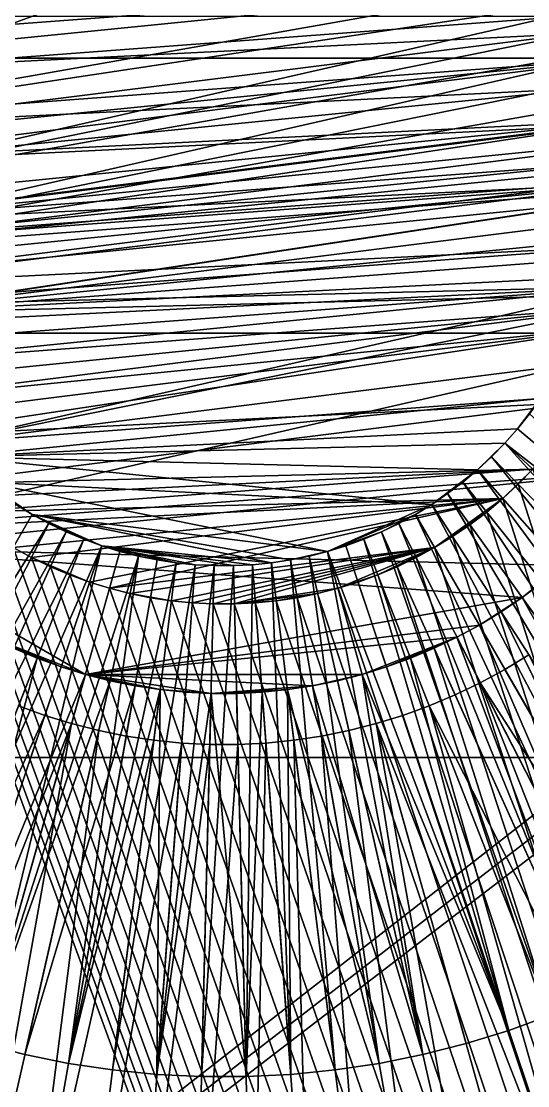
# Model space of a CAD drawing. Header units: millimetres. Extents: x 0 to 520, y -2 to 382.
# Drawn here: x 482.207 to 484.189, y 66.466 to 70.63 of the extents above; entities that cross this region are included whole.
import ezdxf

# ---------------------------------------------------------------- set-up
doc = ezdxf.new("R2010")
doc.units = ezdxf.units.MM

msp = doc.modelspace()

# ---------------------------------------------------------------- linework, layer by layer
at = {"layer": 'BRASS', "color": 52}
for points in [[(509.2, 369.2, 103), (10.8, 369.2, 103), (10.8, 10.8, 103)], [(509.2, 369.2, 103), (10.8, 10.8, 103), (509.2, 10.8, 103)], [(481.4233, 70.4863, 92), (484.4491, 70.7891, 92), (484.5767, 70.4863, 92)], [(481.4495, 70.5643, 92), (484.4491, 70.7891, 92), (481.4233, 70.4863, 92)], [(481.4796, 70.6409, 92), (484.4491, 70.7891, 92), (481.4495, 70.5643, 92)], [(481.3521, 70.0822, 92), (484.5767, 70.4863, 92), (484.6316, 70.2459, 92)], [(481.3582, 70.1643, 92), (484.5767, 70.4863, 92), (481.3521, 70.0822, 92)], [(481.3684, 70.2459, 92), (484.5767, 70.4863, 92), (481.3582, 70.1643, 92)], [(481.4233, 70.4863, 92), (484.5767, 70.4863, 92), (481.3684, 70.2459, 92)], [(481.3521, 69.9178, 92), (484.6316, 70.2459, 92), (481.3582, 69.8357, 92)], [(481.3521, 70.0822, 92), (484.6316, 70.2459, 92), (481.3521, 69.9178, 92)], [(481.3582, 69.8357, 92), (484.6316, 70.2459, 92), (484.65, 70, 92)], [(481.3582, 69.8357, 92), (484.65, 70, 92), (481.3684, 69.7541, 92)], [(481.3684, 69.7541, 92), (484.65, 70, 92), (481.3827, 69.6731, 92)], [(481.3827, 69.6731, 92), (484.65, 70, 92), (481.401, 69.5929, 92)], [(481.401, 69.5929, 92), (484.65, 70, 92), (484.6316, 69.7541, 92)], [(481.401, 69.5929, 92), (484.6316, 69.7541, 92), (481.4233, 69.5137, 92)], [(481.4233, 69.5137, 92), (484.6316, 69.7541, 92), (484.599, 69.5929, 92)], [(481.4233, 69.5137, 92), (484.599, 69.5929, 92), (481.4495, 69.4357, 92)], [(481.4495, 69.4357, 92), (484.599, 69.5929, 92), (481.4796, 69.3591, 92)], [(481.4796, 69.3591, 92), (484.599, 69.5929, 92), (481.5134, 69.2841, 92)], [(481.5134, 69.2841, 92), (484.599, 69.5929, 92), (484.5767, 69.5137, 92)], [(481.5134, 69.2841, 92), (484.5767, 69.5137, 92), (481.5509, 69.2109, 92)], [(481.5509, 69.2109, 92), (484.5767, 69.5137, 92), (481.5921, 69.1396, 92)], [(481.5921, 69.1396, 92), (484.5767, 69.5137, 92), (484.5505, 69.4357, 92)], [(481.5921, 69.1396, 92), (484.5505, 69.4357, 92), (481.6367, 69.0705, 92)], [(481.6367, 69.0705, 92), (484.5505, 69.4357, 92), (481.6847, 69.0037, 92)], [(481.6847, 69.0037, 92), (484.5505, 69.4357, 92), (484.4079, 69.1396, 92)], [(481.6847, 69.0037, 92), (484.4079, 69.1396, 92), (481.8479, 68.8188, 92)], [(481.8479, 68.8188, 92), (484.4079, 69.1396, 92), (484.2095, 68.8777, 92)], [(336.599, 36.5929, 86), (481.6847, 69.0037, 86), (499.5, 20.5, 86)], [(499.5, 20.5, 86), (481.6847, 69.0037, 86), (481.736, 68.9394, 86)], [(499.5, 20.5, 86), (481.736, 68.9394, 86), (481.7905, 68.8777, 86)], [(499.5, 20.5, 86), (481.7905, 68.8777, 86), (481.8479, 68.8188, 86)], [(481.8479, 68.8188, 92), (484.2095, 68.8777, 92), (481.9082, 68.7629, 92)], [(481.9082, 68.7629, 92), (484.2095, 68.8777, 92), (481.9712, 68.71, 92)], [(481.9712, 68.71, 92), (484.2095, 68.8777, 92), (484.0918, 68.7629, 92)], [(484.0918, 68.7629, 92), (484.2095, 68.8777, 92), (484.1521, 68.8188, 92)], [(484.1521, 68.8188, 86), (484.2095, 68.8777, 86), (499.5, 20.5, 86)], [(484.1521, 68.8188, 86), (484.2095, 68.8777, 92), (484.2095, 68.8777, 86)], [(484.1521, 68.8188, 92), (484.2095, 68.8777, 92), (484.1521, 68.8188, 86)], [(481.8479, 68.8188, 86), (481.9082, 68.7629, 86), (499.5, 20.5, 86)], [(484.0918, 68.7629, 86), (484.1521, 68.8188, 86), (499.5, 20.5, 86)], [(484.0918, 68.7629, 86), (484.0918, 68.7629, 92), (484.1521, 68.8188, 86)], [(484.0918, 68.7629, 92), (484.1521, 68.8188, 92), (484.1521, 68.8188, 86)], [(481.9082, 68.7629, 86), (481.9712, 68.71, 86), (499.5, 20.5, 86)], [(481.9712, 68.71, 92), (484.0918, 68.7629, 92), (482.0368, 68.6603, 92)], [(482.0368, 68.6603, 92), (484.0918, 68.7629, 92), (482.175, 68.5711, 92)], [(482.175, 68.5711, 92), (484.0918, 68.7629, 92), (482.2473, 68.5317, 92)], [(482.2473, 68.5317, 92), (484.0918, 68.7629, 92), (482.4745, 68.4359, 92)], [(482.4745, 68.4359, 92), (484.0918, 68.7629, 92), (482.5531, 68.4117, 92)], [(482.5531, 68.4117, 92), (484.0918, 68.7629, 92), (483.825, 68.5711, 92)], [(483.825, 68.5711, 92), (484.0918, 68.7629, 92), (484.0288, 68.71, 92)], [(484.0288, 68.71, 86), (484.0918, 68.7629, 86), (499.5, 20.5, 86)], [(484.0288, 68.71, 86), (484.0918, 68.7629, 92), (484.0918, 68.7629, 86)], [(484.0288, 68.71, 92), (484.0918, 68.7629, 92), (484.0288, 68.71, 86)], [(481.9712, 68.71, 86), (482.0368, 68.6603, 86), (499.5, 20.5, 86)], [(483.825, 68.5711, 92), (484.0288, 68.71, 92), (483.9632, 68.6603, 92)], [(483.9632, 68.6603, 86), (484.0288, 68.71, 86), (499.5, 20.5, 86)], [(483.9632, 68.6603, 86), (483.9632, 68.6603, 92), (484.0288, 68.71, 86)], [(483.9632, 68.6603, 92), (484.0288, 68.71, 92), (484.0288, 68.71, 86)], [(482.0368, 68.6603, 86), (482.1048, 68.614, 86), (499.5, 20.5, 86)], [(483.825, 68.5711, 92), (483.9632, 68.6603, 92), (483.8952, 68.614, 92)], [(483.8952, 68.614, 86), (483.9632, 68.6603, 86), (499.5, 20.5, 86)], [(483.8952, 68.614, 86), (483.9632, 68.6603, 92), (483.9632, 68.6603, 86)], [(483.8952, 68.614, 92), (483.9632, 68.6603, 92), (483.8952, 68.614, 86)], [(482.1048, 68.614, 86), (482.175, 68.5711, 86), (499.5, 20.5, 86)], [(483.825, 68.5711, 86), (483.8952, 68.614, 86), (499.5, 20.5, 86)], [(483.825, 68.5711, 86), (483.8952, 68.614, 92), (483.8952, 68.614, 86)], [(483.825, 68.5711, 92), (483.8952, 68.614, 92), (483.825, 68.5711, 86)], [(482.175, 68.5711, 86), (482.2473, 68.5317, 86), (499.5, 20.5, 86)], [(482.175, 68.5711, 86), (482.175, 68.5711, 92), (482.2473, 68.5317, 86)], [(482.175, 68.5711, 92), (482.2473, 68.5317, 92), (482.2473, 68.5317, 86)], [(482.5531, 68.4117, 92), (483.825, 68.5711, 92), (482.6328, 68.3914, 92)], [(482.6328, 68.3914, 92), (483.825, 68.5711, 92), (482.7948, 68.3628, 92)], [(482.7948, 68.3628, 92), (483.825, 68.5711, 92), (482.8767, 68.3546, 92)], [(482.8767, 68.3546, 92), (483.825, 68.5711, 92), (482.9589, 68.3505, 92)], [(482.9589, 68.3505, 92), (483.825, 68.5711, 92), (483.0411, 68.3505, 92)], [(483.0411, 68.3505, 92), (483.825, 68.5711, 92), (483.4469, 68.4117, 92)], [(483.4469, 68.4117, 92), (483.825, 68.5711, 92), (483.6028, 68.4641, 92)], [(483.6028, 68.4641, 92), (483.825, 68.5711, 92), (483.7527, 68.5317, 92)], [(483.7527, 68.5317, 86), (483.825, 68.5711, 86), (499.5, 20.5, 86)], [(483.7527, 68.5317, 86), (483.825, 68.5711, 92), (483.825, 68.5711, 86)], [(483.7527, 68.5317, 92), (483.825, 68.5711, 92), (483.7527, 68.5317, 86)], [(482.2473, 68.5317, 86), (482.3214, 68.496, 86), (499.5, 20.5, 86)], [(482.2473, 68.5317, 86), (482.2473, 68.5317, 92), (482.3214, 68.496, 86)], [(482.2473, 68.5317, 92), (482.3214, 68.496, 92), (482.3214, 68.496, 86)], [(482.2473, 68.5317, 92), (482.4745, 68.4359, 92), (482.3214, 68.496, 92)], [(483.6028, 68.4641, 92), (483.7527, 68.5317, 92), (483.6786, 68.496, 92)], [(483.6786, 68.496, 86), (483.7527, 68.5317, 86), (499.5, 20.5, 86)], [(483.6786, 68.496, 86), (483.7527, 68.5317, 92), (483.7527, 68.5317, 86)], [(483.6786, 68.496, 92), (483.7527, 68.5317, 92), (483.6786, 68.496, 86)], [(482.3214, 68.496, 86), (482.3972, 68.4641, 86), (499.5, 20.5, 86)], [(482.3214, 68.496, 86), (482.3972, 68.4641, 92), (482.3972, 68.4641, 86)], [(482.3214, 68.496, 92), (482.3972, 68.4641, 92), (482.3214, 68.496, 86)], [(482.3214, 68.496, 92), (482.4745, 68.4359, 92), (482.3972, 68.4641, 92)], [(482.3972, 68.4641, 86), (482.4745, 68.4359, 86), (499.5, 20.5, 86)], [(482.3972, 68.4641, 92), (482.4745, 68.4359, 92), (482.3972, 68.4641, 86)], [(482.3972, 68.4641, 86), (482.4745, 68.4359, 92), (482.4745, 68.4359, 86)], [(483.4469, 68.4117, 92), (483.6028, 68.4641, 92), (483.5255, 68.4359, 92)], [(483.5255, 68.4359, 86), (483.6028, 68.4641, 86), (499.5, 20.5, 86)], [(483.5255, 68.4359, 86), (483.6028, 68.4641, 92), (483.6028, 68.4641, 86)], [(483.5255, 68.4359, 92), (483.6028, 68.4641, 92), (483.5255, 68.4359, 86)], [(483.6028, 68.4641, 86), (483.6786, 68.496, 86), (499.5, 20.5, 86)], [(483.6028, 68.4641, 86), (483.6786, 68.496, 92), (483.6786, 68.496, 86)], [(483.6028, 68.4641, 92), (483.6786, 68.496, 92), (483.6028, 68.4641, 86)], [(482.4745, 68.4359, 86), (482.5531, 68.4117, 86), (499.5, 20.5, 86)], [(482.4745, 68.4359, 92), (482.5531, 68.4117, 92), (482.4745, 68.4359, 86)], [(482.4745, 68.4359, 86), (482.5531, 68.4117, 92), (482.5531, 68.4117, 86)], [(483.4469, 68.4117, 86), (483.5255, 68.4359, 86), (499.5, 20.5, 86)], [(483.4469, 68.4117, 86), (483.5255, 68.4359, 92), (483.5255, 68.4359, 86)], [(483.4469, 68.4117, 92), (483.5255, 68.4359, 92), (483.4469, 68.4117, 86)], [(482.5531, 68.4117, 86), (482.6328, 68.3914, 86), (499.5, 20.5, 86)], [(482.5531, 68.4117, 92), (482.6328, 68.3914, 92), (482.5531, 68.4117, 86)], [(482.5531, 68.4117, 86), (482.6328, 68.3914, 92), (482.6328, 68.3914, 86)], [(482.6328, 68.3914, 86), (482.7135, 68.3751, 86), (499.5, 20.5, 86)], [(482.6328, 68.3914, 92), (482.7135, 68.3751, 92), (482.6328, 68.3914, 86)], [(482.6328, 68.3914, 86), (482.7135, 68.3751, 92), (482.7135, 68.3751, 86)], [(482.6328, 68.3914, 92), (482.7948, 68.3628, 92), (482.7135, 68.3751, 92)], [(483.0411, 68.3505, 92), (483.4469, 68.4117, 92), (483.3672, 68.3914, 92)], [(483.0411, 68.3505, 92), (483.3672, 68.3914, 92), (483.2052, 68.3628, 92)], [(483.2052, 68.3628, 92), (483.3672, 68.3914, 92), (483.2865, 68.3751, 92)], [(483.2865, 68.3751, 86), (483.3672, 68.3914, 86), (499.5, 20.5, 86)], [(483.2865, 68.3751, 86), (483.2865, 68.3751, 92), (483.3672, 68.3914, 86)], [(483.2865, 68.3751, 92), (483.3672, 68.3914, 92), (483.3672, 68.3914, 86)], [(483.3672, 68.3914, 86), (483.4469, 68.4117, 86), (499.5, 20.5, 86)], [(483.3672, 68.3914, 86), (483.4469, 68.4117, 92), (483.4469, 68.4117, 86)], [(483.3672, 68.3914, 92), (483.4469, 68.4117, 92), (483.3672, 68.3914, 86)], [(482.7135, 68.3751, 86), (482.7948, 68.3628, 86), (499.5, 20.5, 86)], [(482.7135, 68.3751, 86), (482.7948, 68.3628, 92), (482.7948, 68.3628, 86)], [(482.7135, 68.3751, 92), (482.7948, 68.3628, 92), (482.7135, 68.3751, 86)], [(482.7948, 68.3628, 86), (482.8767, 68.3546, 86), (499.5, 20.5, 86)], [(482.7948, 68.3628, 86), (482.7948, 68.3628, 92), (482.8767, 68.3546, 86)], [(482.7948, 68.3628, 92), (482.8767, 68.3546, 92), (482.8767, 68.3546, 86)], [(482.8767, 68.3546, 86), (482.9589, 68.3505, 86), (499.5, 20.5, 86)], [(482.8767, 68.3546, 86), (482.8767, 68.3546, 92), (482.9589, 68.3505, 86)], [(482.8767, 68.3546, 92), (482.9589, 68.3505, 92), (482.9589, 68.3505, 86)], [(482.9589, 68.3505, 86), (483.0411, 68.3505, 86), (499.5, 20.5, 86)], [(482.9589, 68.3505, 86), (483.0411, 68.3505, 92), (483.0411, 68.3505, 86)], [(482.9589, 68.3505, 92), (483.0411, 68.3505, 92), (482.9589, 68.3505, 86)], [(483.0411, 68.3505, 92), (483.2052, 68.3628, 92), (483.1233, 68.3546, 92)], [(483.0411, 68.3505, 86), (483.1233, 68.3546, 86), (499.5, 20.5, 86)], [(483.0411, 68.3505, 86), (483.1233, 68.3546, 92), (483.1233, 68.3546, 86)], [(483.0411, 68.3505, 92), (483.1233, 68.3546, 92), (483.0411, 68.3505, 86)], [(483.1233, 68.3546, 86), (483.2052, 68.3628, 86), (499.5, 20.5, 86)], [(483.1233, 68.3546, 86), (483.2052, 68.3628, 92), (483.2052, 68.3628, 86)], [(483.1233, 68.3546, 92), (483.2052, 68.3628, 92), (483.1233, 68.3546, 86)], [(483.2052, 68.3628, 86), (483.2865, 68.3751, 86), (499.5, 20.5, 86)], [(483.2052, 68.3628, 86), (483.2865, 68.3751, 92), (483.2865, 68.3751, 86)], [(483.2052, 68.3628, 92), (483.2865, 68.3751, 92), (483.2052, 68.3628, 86)]]:
    msp.add_3dface(points, dxfattribs=at)
at = {"layer": 'STEEL', "color": 8}
for points in [[(481.0099, 70.1991, 90), (484.3965, 71.4317, 90), (481.2934, 71.0429, 90)], [(481.0099, 70.1991, 90), (484.8019, 70.8678, 90), (484.3965, 71.4317, 90)], [(481.0099, 70.1991, 90), (484.843, 70.7769, 90), (484.8019, 70.8678, 90)], [(481.0025, 69.9003, 90), (484.843, 70.7769, 90), (481.0099, 70.1991, 90)], [(481.0025, 69.9003, 90), (484.8794, 70.684, 90), (484.843, 70.7769, 90)], [(481.0025, 69.9003, 90), (484.9111, 70.5895, 90), (484.8794, 70.684, 90)], [(484.3515, 70.6508, 80.4), (481.5666, 70.4421, 80.4), (481.6485, 70.6508, 80.4)], [(484.3822, 70.5827, 80.4), (481.5666, 70.4421, 80.4), (484.3515, 70.6508, 80.4)], [(481.0223, 69.7019, 90), (484.9111, 70.5895, 90), (481.0025, 69.9003, 90)], [(481.0223, 69.7019, 90), (484.9382, 70.4935, 90), (484.9111, 70.5895, 90)], [(484.4536, 70.3701, 80.4), (481.5168, 70.2236, 80.4), (484.3822, 70.5827, 80.4)], [(484.3822, 70.5827, 80.4), (481.5168, 70.2236, 80.4), (481.5666, 70.4421, 80.4)], [(481.0223, 69.7019, 90), (484.9603, 70.3963, 90), (484.9382, 70.4935, 90)], [(481.0223, 69.7019, 90), (484.9777, 70.2981, 90), (484.9603, 70.3963, 90)], [(484.4832, 70.2236, 80.4), (481.5019, 70.0748, 80.4), (484.4536, 70.3701, 80.4)], [(484.4536, 70.3701, 80.4), (481.5019, 70.0748, 80.4), (481.5168, 70.2236, 80.4)], [(481.0223, 69.7019, 90), (484.9901, 70.1991, 90), (484.9777, 70.2981, 90)], [(484.4832, 70.2236, 80.4), (481.5075, 69.8506, 80.4), (481.5019, 70.0748, 80.4)], [(484.4925, 70.1494, 80.4), (481.5075, 69.8506, 80.4), (484.4832, 70.2236, 80.4)], [(481.0223, 69.7019, 90), (484.9975, 70.0997, 90), (484.9901, 70.1991, 90)], [(484.4981, 70.0748, 80.4), (481.5075, 69.8506, 80.4), (484.4925, 70.1494, 80.4)], [(481.0223, 69.7019, 90), (485, 70, 90), (484.9975, 70.0997, 90)], [(484.4981, 70.0748, 80.4), (481.5168, 69.7764, 80.4), (481.5075, 69.8506, 80.4)], [(484.5, 70, 80.4), (481.5168, 69.7764, 80.4), (484.4981, 70.0748, 80.4)], [(481.0889, 69.4105, 90), (485, 70, 90), (481.0223, 69.7019, 90)], [(481.0889, 69.4105, 90), (484.9111, 69.4105, 90), (485, 70, 90)], [(484.5, 70, 80.4), (481.5464, 69.6299, 80.4), (481.5168, 69.7764, 80.4)], [(484.4981, 69.9252, 80.4), (481.5464, 69.6299, 80.4), (484.5, 70, 80.4)], [(484.4981, 69.9252, 80.4), (481.5905, 69.487, 80.4), (481.5464, 69.6299, 80.4)], [(484.4925, 69.8506, 80.4), (481.5905, 69.487, 80.4), (484.4981, 69.9252, 80.4)], [(484.4832, 69.7764, 80.4), (481.5905, 69.487, 80.4), (484.4925, 69.8506, 80.4)], [(484.4703, 69.7028, 80.4), (481.5905, 69.487, 80.4), (484.4832, 69.7764, 80.4)], [(484.4536, 69.6299, 80.4), (481.5905, 69.487, 80.4), (484.4703, 69.7028, 80.4)], [(484.4334, 69.5579, 80.4), (481.5905, 69.487, 80.4), (484.4536, 69.6299, 80.4)], [(484.4334, 69.5579, 80.4), (481.9004, 68.9797, 80.4), (481.5905, 69.487, 80.4)], [(484.4095, 69.487, 80.4), (481.9004, 68.9797, 80.4), (484.4334, 69.5579, 80.4)], [(484.3173, 69.2826, 80.4), (481.9004, 68.9797, 80.4), (484.4095, 69.487, 80.4)], [(481.5339, 68.6397, 90), (484.9111, 69.4105, 90), (481.0889, 69.4105, 90)], [(481.5339, 68.6397, 90), (484.6525, 68.8734, 90), (484.9111, 69.4105, 90)], [(484.2394, 69.155, 80.4), (481.9004, 68.9797, 80.4), (484.3173, 69.2826, 80.4)], [(484.2394, 69.155, 80.4), (481.9526, 68.9262, 80.4), (481.9004, 68.9797, 80.4)], [(484.1491, 69.0358, 80.4), (481.9526, 68.9262, 80.4), (484.2394, 69.155, 80.4)], [(484.1957, 69.0943, 80.4), (484.1491, 69.0358, 80.4), (484.2394, 69.155, 80.4)], [(485.6812, 67.7502, 78.5), (484.1491, 69.0358, 78.5), (484.1957, 69.0943, 78.5)], [(484.1491, 69.0358, 80.4), (484.1957, 69.0943, 80.4), (484.1491, 69.0358, 78.5)], [(484.1491, 69.0358, 78.5), (484.1957, 69.0943, 80.4), (484.1957, 69.0943, 78.5)], [(484.0996, 68.9797, 80.4), (481.9526, 68.9262, 80.4), (484.1491, 69.0358, 80.4)], [(485.6812, 67.7502, 78.5), (484.0996, 68.9797, 78.5), (484.1491, 69.0358, 78.5)], [(484.0996, 68.9797, 80.4), (484.1491, 69.0358, 80.4), (484.0996, 68.9797, 78.5)], [(484.0996, 68.9797, 78.5), (484.1491, 69.0358, 80.4), (484.1491, 69.0358, 78.5)], [(483.9925, 68.8753, 80.4), (481.9526, 68.9262, 80.4), (484.0996, 68.9797, 80.4)], [(484.0474, 68.9262, 80.4), (483.9925, 68.8753, 80.4), (484.0996, 68.9797, 80.4)], [(484.0996, 68.9797, 78.5), (485.4438, 67.4945, 78.5), (484.0474, 68.9262, 78.5)], [(484.0474, 68.9262, 80.4), (484.0996, 68.9797, 80.4), (484.0474, 68.9262, 78.5)], [(484.0474, 68.9262, 78.5), (484.0996, 68.9797, 80.4), (484.0996, 68.9797, 78.5)], [(485.5657, 67.6194, 78.5), (484.0996, 68.9797, 78.5), (485.6812, 67.7502, 78.5)], [(485.5657, 67.6194, 78.5), (485.4438, 67.4945, 78.5), (484.0996, 68.9797, 78.5)], [(483.8138, 68.74, 80.4), (481.9526, 68.9262, 80.4), (483.9925, 68.8753, 80.4)], [(482.0648, 68.8273, 80.4), (481.9526, 68.9262, 80.4), (483.8138, 68.74, 80.4)], [(484.0474, 68.9262, 78.5), (485.3159, 67.3758, 78.5), (483.9925, 68.8753, 78.5)], [(483.9925, 68.8753, 78.5), (483.9925, 68.8753, 80.4), (484.0474, 68.9262, 78.5)], [(483.9925, 68.8753, 80.4), (484.0474, 68.9262, 80.4), (484.0474, 68.9262, 78.5)], [(485.4438, 67.4945, 78.5), (485.3159, 67.3758, 78.5), (484.0474, 68.9262, 78.5)], [(481.6035, 68.5683, 90), (484.6525, 68.8734, 90), (481.5339, 68.6397, 90)], [(481.6035, 68.5683, 90), (484.3234, 68.5004, 90), (484.6525, 68.8734, 90)], [(483.9352, 68.8273, 80.4), (483.8138, 68.74, 80.4), (483.9925, 68.8753, 80.4)], [(483.9925, 68.8753, 78.5), (485.1822, 67.2636, 78.5), (483.9352, 68.8273, 78.5)], [(483.9352, 68.8273, 78.5), (483.9352, 68.8273, 80.4), (483.9925, 68.8753, 78.5)], [(483.9352, 68.8273, 80.4), (483.9925, 68.8753, 80.4), (483.9925, 68.8753, 78.5)], [(485.3159, 67.3758, 78.5), (485.1822, 67.2636, 78.5), (483.9925, 68.8753, 78.5)], [(482.1862, 68.74, 80.4), (482.0648, 68.8273, 80.4), (482.25, 68.701, 80.4)], [(482.25, 68.701, 80.4), (482.0648, 68.8273, 80.4), (483.4063, 68.5561, 80.4)], [(483.4063, 68.5561, 80.4), (482.0648, 68.8273, 80.4), (483.8138, 68.74, 80.4)], [(483.8756, 68.7821, 80.4), (483.8138, 68.74, 80.4), (483.9352, 68.8273, 80.4)], [(483.9352, 68.8273, 78.5), (485.0431, 67.1582, 78.5), (483.8756, 68.7821, 78.5)], [(483.8756, 68.7821, 80.4), (483.9352, 68.8273, 80.4), (483.8756, 68.7821, 78.5)], [(483.8756, 68.7821, 78.5), (483.9352, 68.8273, 80.4), (483.9352, 68.8273, 78.5)], [(485.1822, 67.2636, 78.5), (485.0431, 67.1582, 78.5), (483.9352, 68.8273, 78.5)], [(483.8756, 68.7821, 78.5), (484.8989, 67.0599, 78.5), (483.8138, 68.74, 78.5)], [(483.8138, 68.74, 78.5), (483.8138, 68.74, 80.4), (483.8756, 68.7821, 78.5)], [(483.8138, 68.74, 80.4), (483.8756, 68.7821, 80.4), (483.8756, 68.7821, 78.5)], [(485.0431, 67.1582, 78.5), (484.8989, 67.0599, 78.5), (483.8756, 68.7821, 78.5)], [(482.25, 68.701, 78.5), (481.25, 66.9689, 78.5), (482.1862, 68.74, 78.5)], [(482.1862, 68.74, 80.4), (482.25, 68.701, 80.4), (482.1862, 68.74, 78.5)], [(482.1862, 68.74, 78.5), (482.25, 68.701, 80.4), (482.25, 68.701, 78.5)], [(483.75, 68.701, 80.4), (483.4063, 68.5561, 80.4), (483.8138, 68.74, 80.4)], [(483.8138, 68.74, 78.5), (484.75, 66.9689, 78.5), (483.75, 68.701, 78.5)], [(483.75, 68.701, 80.4), (483.8138, 68.74, 80.4), (483.75, 68.701, 78.5)], [(483.75, 68.701, 78.5), (483.8138, 68.74, 80.4), (483.8138, 68.74, 78.5)], [(484.8989, 67.0599, 78.5), (484.75, 66.9689, 78.5), (483.8138, 68.74, 78.5)], [(482.3157, 68.6652, 78.5), (481.25, 66.9689, 78.5), (482.25, 68.701, 78.5)], [(482.25, 68.701, 78.5), (482.25, 68.701, 80.4), (482.3157, 68.6652, 78.5)], [(482.25, 68.701, 80.4), (482.3157, 68.6652, 80.4), (482.3157, 68.6652, 78.5)], [(482.5223, 68.5781, 80.4), (482.25, 68.701, 80.4), (483.1865, 68.5116, 80.4)], [(482.3157, 68.6652, 80.4), (482.25, 68.701, 80.4), (482.452, 68.6037, 80.4)], [(482.452, 68.6037, 80.4), (482.25, 68.701, 80.4), (482.5223, 68.5781, 80.4)], [(483.1865, 68.5116, 80.4), (482.25, 68.701, 80.4), (483.2605, 68.5228, 80.4)], [(483.2605, 68.5228, 80.4), (482.25, 68.701, 80.4), (483.4063, 68.5561, 80.4)], [(483.6169, 68.6327, 80.4), (483.4063, 68.5561, 80.4), (483.75, 68.701, 80.4)], [(483.6843, 68.6652, 80.4), (483.6169, 68.6327, 80.4), (483.75, 68.701, 80.4)], [(483.75, 68.701, 78.5), (484.5967, 66.8854, 78.5), (483.6843, 68.6652, 78.5)], [(483.6843, 68.6652, 80.4), (483.75, 68.701, 80.4), (483.6843, 68.6652, 78.5)], [(483.6843, 68.6652, 78.5), (483.75, 68.701, 80.4), (483.75, 68.701, 78.5)], [(484.75, 66.9689, 78.5), (484.5967, 66.8854, 78.5), (483.75, 68.701, 78.5)], [(481.4033, 66.8854, 78.5), (481.25, 66.9689, 78.5), (482.3157, 68.6652, 78.5)], [(482.3831, 68.6327, 78.5), (481.4033, 66.8854, 78.5), (482.3157, 68.6652, 78.5)], [(481.5605, 66.8097, 78.5), (481.4033, 66.8854, 78.5), (482.3831, 68.6327, 78.5)], [(482.452, 68.6037, 78.5), (481.5605, 66.8097, 78.5), (482.3831, 68.6327, 78.5)], [(482.3157, 68.6652, 78.5), (482.3831, 68.6327, 80.4), (482.3831, 68.6327, 78.5)], [(482.3157, 68.6652, 80.4), (482.3831, 68.6327, 80.4), (482.3157, 68.6652, 78.5)], [(482.3831, 68.6327, 80.4), (482.3157, 68.6652, 80.4), (482.452, 68.6037, 80.4)], [(482.3831, 68.6327, 78.5), (482.452, 68.6037, 80.4), (482.452, 68.6037, 78.5)], [(482.3831, 68.6327, 80.4), (482.452, 68.6037, 80.4), (482.3831, 68.6327, 78.5)], [(483.4777, 68.5781, 80.4), (483.4063, 68.5561, 80.4), (483.6169, 68.6327, 80.4)], [(483.548, 68.6037, 80.4), (483.4777, 68.5781, 80.4), (483.6169, 68.6327, 80.4)], [(483.6169, 68.6327, 78.5), (484.2787, 66.7419, 78.5), (483.548, 68.6037, 78.5)], [(483.548, 68.6037, 80.4), (483.6169, 68.6327, 80.4), (483.548, 68.6037, 78.5)], [(483.548, 68.6037, 78.5), (483.6169, 68.6327, 80.4), (483.6169, 68.6327, 78.5)], [(483.6843, 68.6652, 78.5), (484.4395, 66.8097, 78.5), (483.6169, 68.6327, 78.5)], [(483.6169, 68.6327, 78.5), (483.6169, 68.6327, 80.4), (483.6843, 68.6652, 78.5)], [(483.6169, 68.6327, 80.4), (483.6843, 68.6652, 80.4), (483.6843, 68.6652, 78.5)], [(484.4395, 66.8097, 78.5), (484.2787, 66.7419, 78.5), (483.6169, 68.6327, 78.5)], [(484.5967, 66.8854, 78.5), (484.4395, 66.8097, 78.5), (483.6843, 68.6652, 78.5)], [(481.7213, 66.7419, 78.5), (481.5605, 66.8097, 78.5), (482.452, 68.6037, 78.5)], [(482.5223, 68.5781, 78.5), (481.7213, 66.7419, 78.5), (482.452, 68.6037, 78.5)], [(482.452, 68.6037, 78.5), (482.5223, 68.5781, 80.4), (482.5223, 68.5781, 78.5)], [(482.452, 68.6037, 80.4), (482.5223, 68.5781, 80.4), (482.452, 68.6037, 78.5)], [(483.548, 68.6037, 78.5), (484.1147, 66.6823, 78.5), (483.4777, 68.5781, 78.5)], [(483.4777, 68.5781, 80.4), (483.548, 68.6037, 80.4), (483.4777, 68.5781, 78.5)], [(483.4777, 68.5781, 78.5), (483.548, 68.6037, 80.4), (483.548, 68.6037, 78.5)], [(484.2787, 66.7419, 78.5), (484.1147, 66.6823, 78.5), (483.548, 68.6037, 78.5)], [(481.6035, 68.5683, 90), (482.4583, 68.0748, 90), (484.1675, 68.3761, 90)], [(481.6035, 68.5683, 90), (482.0876, 68.2203, 90), (482.4583, 68.0748, 90)], [(481.6035, 68.5683, 90), (484.1675, 68.3761, 90), (484.3234, 68.5004, 90)], [(481.8853, 66.6823, 78.5), (481.7213, 66.7419, 78.5), (482.5223, 68.5781, 78.5)], [(482.0521, 66.6308, 78.5), (481.8853, 66.6823, 78.5), (482.5223, 68.5781, 78.5)], [(482.5937, 68.5561, 78.5), (482.0521, 66.6308, 78.5), (482.5223, 68.5781, 78.5)], [(482.6662, 68.5376, 78.5), (482.0521, 66.6308, 78.5), (482.5937, 68.5561, 78.5)], [(482.5223, 68.5781, 78.5), (482.5937, 68.5561, 80.4), (482.5937, 68.5561, 78.5)], [(482.5223, 68.5781, 80.4), (482.5937, 68.5561, 80.4), (482.5223, 68.5781, 78.5)], [(482.8879, 68.5042, 80.4), (482.5223, 68.5781, 80.4), (483.0374, 68.5005, 80.4)], [(482.5937, 68.5561, 80.4), (482.5223, 68.5781, 80.4), (482.6662, 68.5376, 80.4)], [(482.8135, 68.5116, 80.4), (482.5223, 68.5781, 80.4), (482.8879, 68.5042, 80.4)], [(483.0374, 68.5005, 80.4), (482.5223, 68.5781, 80.4), (483.1121, 68.5042, 80.4)], [(483.1121, 68.5042, 80.4), (482.5223, 68.5781, 80.4), (483.1865, 68.5116, 80.4)], [(482.6662, 68.5376, 80.4), (482.5223, 68.5781, 80.4), (482.8135, 68.5116, 80.4)], [(482.5937, 68.5561, 78.5), (482.6662, 68.5376, 80.4), (482.6662, 68.5376, 78.5)], [(482.5937, 68.5561, 80.4), (482.6662, 68.5376, 80.4), (482.5937, 68.5561, 78.5)], [(483.3338, 68.5376, 80.4), (483.2605, 68.5228, 80.4), (483.4063, 68.5561, 80.4)], [(483.4063, 68.5561, 78.5), (483.7788, 66.5878, 78.5), (483.3338, 68.5376, 78.5)], [(483.3338, 68.5376, 80.4), (483.4063, 68.5561, 80.4), (483.3338, 68.5376, 78.5)], [(483.3338, 68.5376, 78.5), (483.4063, 68.5561, 80.4), (483.4063, 68.5561, 78.5)], [(483.4777, 68.5781, 78.5), (484.1147, 66.6823, 78.5), (483.4063, 68.5561, 78.5)], [(483.4063, 68.5561, 80.4), (483.4777, 68.5781, 80.4), (483.4063, 68.5561, 78.5)], [(483.4063, 68.5561, 78.5), (483.4777, 68.5781, 80.4), (483.4777, 68.5781, 78.5)], [(484.1147, 66.6823, 78.5), (483.9479, 66.6308, 78.5), (483.4063, 68.5561, 78.5)], [(483.9479, 66.6308, 78.5), (483.7788, 66.5878, 78.5), (483.4063, 68.5561, 78.5)], [(482.2212, 66.5878, 78.5), (482.0521, 66.6308, 78.5), (482.6662, 68.5376, 78.5)], [(482.3922, 66.5532, 78.5), (482.2212, 66.5878, 78.5), (482.6662, 68.5376, 78.5)], [(482.7395, 68.5228, 78.5), (482.3922, 66.5532, 78.5), (482.6662, 68.5376, 78.5)], [(482.8135, 68.5116, 78.5), (482.3922, 66.5532, 78.5), (482.7395, 68.5228, 78.5)], [(482.5648, 66.5272, 78.5), (482.3922, 66.5532, 78.5), (482.8135, 68.5116, 78.5)], [(482.8879, 68.5042, 78.5), (482.5648, 66.5272, 78.5), (482.8135, 68.5116, 78.5)], [(482.6662, 68.5376, 78.5), (482.7395, 68.5228, 80.4), (482.7395, 68.5228, 78.5)], [(482.6662, 68.5376, 80.4), (482.7395, 68.5228, 80.4), (482.6662, 68.5376, 78.5)], [(482.7395, 68.5228, 80.4), (482.6662, 68.5376, 80.4), (482.8135, 68.5116, 80.4)], [(482.7395, 68.5228, 78.5), (482.7395, 68.5228, 80.4), (482.8135, 68.5116, 78.5)], [(482.7395, 68.5228, 80.4), (482.8135, 68.5116, 80.4), (482.8135, 68.5116, 78.5)], [(482.8135, 68.5116, 78.5), (482.8879, 68.5042, 80.4), (482.8879, 68.5042, 78.5)], [(482.8135, 68.5116, 80.4), (482.8879, 68.5042, 80.4), (482.8135, 68.5116, 78.5)], [(483.1865, 68.5116, 78.5), (483.2616, 66.5098, 78.5), (483.1121, 68.5042, 78.5)], [(483.1121, 68.5042, 78.5), (483.1865, 68.5116, 80.4), (483.1865, 68.5116, 78.5)], [(483.1121, 68.5042, 80.4), (483.1865, 68.5116, 80.4), (483.1121, 68.5042, 78.5)], [(483.2605, 68.5228, 78.5), (483.4352, 66.5272, 78.5), (483.1865, 68.5116, 78.5)], [(483.1865, 68.5116, 78.5), (483.2605, 68.5228, 80.4), (483.2605, 68.5228, 78.5)], [(483.1865, 68.5116, 80.4), (483.2605, 68.5228, 80.4), (483.1865, 68.5116, 78.5)], [(483.4352, 66.5272, 78.5), (483.2616, 66.5098, 78.5), (483.1865, 68.5116, 78.5)], [(483.3338, 68.5376, 78.5), (483.6078, 66.5532, 78.5), (483.2605, 68.5228, 78.5)], [(483.2605, 68.5228, 78.5), (483.3338, 68.5376, 80.4), (483.3338, 68.5376, 78.5)], [(483.2605, 68.5228, 80.4), (483.3338, 68.5376, 80.4), (483.2605, 68.5228, 78.5)], [(483.6078, 66.5532, 78.5), (483.4352, 66.5272, 78.5), (483.2605, 68.5228, 78.5)], [(483.7788, 66.5878, 78.5), (483.6078, 66.5532, 78.5), (483.3338, 68.5376, 78.5)], [(482.7384, 66.5098, 78.5), (482.5648, 66.5272, 78.5), (482.8879, 68.5042, 78.5)], [(482.9626, 68.5005, 78.5), (482.7384, 66.5098, 78.5), (482.8879, 68.5042, 78.5)], [(482.9127, 66.5011, 78.5), (482.7384, 66.5098, 78.5), (482.9626, 68.5005, 78.5)], [(482.8879, 68.5042, 78.5), (482.9626, 68.5005, 80.4), (482.9626, 68.5005, 78.5)], [(482.8879, 68.5042, 80.4), (482.9626, 68.5005, 80.4), (482.8879, 68.5042, 78.5)], [(482.9626, 68.5005, 80.4), (482.8879, 68.5042, 80.4), (483.0374, 68.5005, 80.4)], [(483.0873, 66.5011, 78.5), (482.9127, 66.5011, 78.5), (483.0374, 68.5005, 78.5)], [(483.0374, 68.5005, 78.5), (482.9127, 66.5011, 78.5), (482.9626, 68.5005, 78.5)], [(482.9626, 68.5005, 78.5), (482.9626, 68.5005, 80.4), (483.0374, 68.5005, 78.5)], [(482.9626, 68.5005, 80.4), (483.0374, 68.5005, 80.4), (483.0374, 68.5005, 78.5)], [(483.1121, 68.5042, 78.5), (483.0873, 66.5011, 78.5), (483.0374, 68.5005, 78.5)], [(483.0374, 68.5005, 78.5), (483.1121, 68.5042, 80.4), (483.1121, 68.5042, 78.5)], [(483.0374, 68.5005, 80.4), (483.1121, 68.5042, 80.4), (483.0374, 68.5005, 78.5)], [(483.2616, 66.5098, 78.5), (483.0873, 66.5011, 78.5), (483.1121, 68.5042, 78.5)], [(484.1675, 68.3761, 90), (484.247, 68.4363, 90), (484.3234, 68.5004, 90)], [(484.247, 68.4363, 90), (484.1675, 68.3761, 90), (484.1675, 68.3761, 82)], [(484.247, 68.4363, 90), (484.1675, 68.3761, 82), (484.247, 68.4363, 82)], [(485.0431, 67.1582, 82), (484.247, 68.4363, 82), (484.1675, 68.3761, 82)], [(482.4583, 68.0748, 90), (484, 68.2679, 90), (484.1675, 68.3761, 90)], [(484, 68.2679, 90), (484.0851, 68.3199, 90), (484.1675, 68.3761, 90)], [(484.1675, 68.3761, 90), (484.0851, 68.3199, 90), (484.0851, 68.3199, 82)], [(484.1675, 68.3761, 90), (484.0851, 68.3199, 82), (484.1675, 68.3761, 82)], [(484.8989, 67.0599, 82), (484.1675, 68.3761, 82), (484.0851, 68.3199, 82)], [(484.8989, 67.0599, 82), (485.0431, 67.1582, 82), (484.1675, 68.3761, 82)], [(484.0851, 68.3199, 90), (484, 68.2679, 90), (484, 68.2679, 82)], [(484.0851, 68.3199, 90), (484, 68.2679, 82), (484.0851, 68.3199, 82)], [(484.75, 66.9689, 82), (484.0851, 68.3199, 82), (484, 68.2679, 82)], [(484.75, 66.9689, 82), (484.8989, 67.0599, 82), (484.0851, 68.3199, 82)], [(482.4583, 68.0748, 90), (483.9124, 68.2203, 90), (484, 68.2679, 90)], [(483.9124, 68.2203, 90), (483.9124, 68.2203, 82), (484, 68.2679, 82)], [(484, 68.2679, 90), (483.9124, 68.2203, 90), (484, 68.2679, 82)], [(484.5967, 66.8854, 82), (484, 68.2679, 82), (483.9124, 68.2203, 82)], [(484.5967, 66.8854, 82), (484.75, 66.9689, 82), (484, 68.2679, 82)], [(482.0876, 68.2203, 90), (482.363, 68.1041, 90), (482.4583, 68.0748, 90)], [(482.0876, 68.2203, 90), (482.1774, 68.177, 90), (482.363, 68.1041, 90)], [(482.4583, 68.0748, 90), (483.5417, 68.0748, 90), (483.9124, 68.2203, 90)], [(483.5417, 68.0748, 90), (483.637, 68.1041, 90), (483.9124, 68.2203, 90)], [(483.637, 68.1041, 90), (483.7307, 68.1383, 90), (483.9124, 68.2203, 90)], [(483.7307, 68.1383, 90), (483.8226, 68.177, 90), (483.9124, 68.2203, 90)], [(483.9124, 68.2203, 90), (483.8226, 68.177, 90), (483.8226, 68.177, 82)], [(483.9124, 68.2203, 90), (483.8226, 68.177, 82), (483.9124, 68.2203, 82)], [(484.4395, 66.8097, 82), (483.9124, 68.2203, 82), (483.8226, 68.177, 82)], [(484.4395, 66.8097, 82), (484.5967, 66.8854, 82), (483.9124, 68.2203, 82)], [(481.7213, 66.7419, 82), (482.2693, 68.1383, 82), (482.1774, 68.177, 82)], [(482.2693, 68.1383, 90), (482.1774, 68.177, 82), (482.2693, 68.1383, 82)], [(482.2693, 68.1383, 90), (482.1774, 68.177, 90), (482.1774, 68.177, 82)], [(482.1774, 68.177, 90), (482.2693, 68.1383, 90), (482.363, 68.1041, 90)], [(483.7307, 68.1383, 90), (483.7307, 68.1383, 82), (483.8226, 68.177, 82)], [(483.8226, 68.177, 90), (483.7307, 68.1383, 90), (483.8226, 68.177, 82)], [(484.2787, 66.7419, 82), (483.8226, 68.177, 82), (483.7307, 68.1383, 82)], [(484.2787, 66.7419, 82), (484.4395, 66.8097, 82), (483.8226, 68.177, 82)], [(481.7213, 66.7419, 82), (481.8853, 66.6823, 82), (482.2693, 68.1383, 82)], [(481.8853, 66.6823, 82), (482.363, 68.1041, 82), (482.2693, 68.1383, 82)], [(482.363, 68.1041, 90), (482.2693, 68.1383, 82), (482.363, 68.1041, 82)], [(482.363, 68.1041, 90), (482.2693, 68.1383, 90), (482.2693, 68.1383, 82)], [(483.7307, 68.1383, 90), (483.637, 68.1041, 90), (483.637, 68.1041, 82)], [(483.7307, 68.1383, 90), (483.637, 68.1041, 82), (483.7307, 68.1383, 82)], [(484.1147, 66.6823, 82), (483.7307, 68.1383, 82), (483.637, 68.1041, 82)], [(484.1147, 66.6823, 82), (484.2787, 66.7419, 82), (483.7307, 68.1383, 82)], [(485.25, 66.1029, 83), (484.1936, 68.1519, 83), (484.1, 68.0947, 83)], [(484.1936, 68.1519, 82), (485.25, 66.1029, 82), (484.1, 68.0947, 82)], [(484.1, 68.0947, 83), (484.1936, 68.1519, 83), (484.1, 68.0947, 82)], [(484.1, 68.0947, 82), (484.1936, 68.1519, 83), (484.1936, 68.1519, 82)], [(481.8853, 66.6823, 82), (482.4583, 68.0748, 82), (482.363, 68.1041, 82)], [(482.4583, 68.0748, 90), (482.363, 68.1041, 82), (482.4583, 68.0748, 82)], [(482.4583, 68.0748, 90), (482.363, 68.1041, 90), (482.363, 68.1041, 82)], [(483.637, 68.1041, 90), (483.5417, 68.0748, 90), (483.5417, 68.0748, 82)], [(483.637, 68.1041, 90), (483.5417, 68.0748, 82), (483.637, 68.1041, 82)], [(484.1147, 66.6823, 82), (483.637, 68.1041, 82), (483.5417, 68.0748, 82)], [(485.25, 66.1029, 83), (484.1, 68.0947, 83), (484.0037, 68.0423, 83)], [(484.1, 68.0947, 82), (485.25, 66.1029, 82), (484.0037, 68.0423, 82)], [(484.0037, 68.0423, 82), (484.0037, 68.0423, 83), (484.1, 68.0947, 82)], [(484.0037, 68.0423, 83), (484.1, 68.0947, 83), (484.1, 68.0947, 82)], [(481.8853, 66.6823, 82), (482.0521, 66.6308, 82), (482.4583, 68.0748, 82)], [(482.0521, 66.6308, 82), (482.555, 68.0501, 82), (482.4583, 68.0748, 82)], [(482.0521, 66.6308, 82), (482.2212, 66.5878, 82), (482.555, 68.0501, 82)], [(482.2212, 66.5878, 82), (482.6527, 68.0304, 82), (482.555, 68.0501, 82)], [(482.555, 68.0501, 90), (482.4583, 68.0748, 82), (482.555, 68.0501, 82)], [(482.555, 68.0501, 90), (482.4583, 68.0748, 90), (482.4583, 68.0748, 82)], [(482.4583, 68.0748, 90), (482.9501, 68.0006, 90), (483.3473, 68.0304, 90)], [(482.4583, 68.0748, 90), (482.7513, 68.0155, 90), (482.9501, 68.0006, 90)], [(482.4583, 68.0748, 90), (482.555, 68.0501, 90), (482.6527, 68.0304, 90)], [(482.4583, 68.0748, 90), (482.6527, 68.0304, 90), (482.7513, 68.0155, 90)], [(482.4583, 68.0748, 90), (483.3473, 68.0304, 90), (483.5417, 68.0748, 90)], [(482.6527, 68.0304, 90), (482.555, 68.0501, 82), (482.6527, 68.0304, 82)], [(482.6527, 68.0304, 90), (482.555, 68.0501, 90), (482.555, 68.0501, 82)], [(483.3473, 68.0304, 90), (483.445, 68.0501, 90), (483.5417, 68.0748, 90)], [(483.445, 68.0501, 90), (483.3473, 68.0304, 82), (483.445, 68.0501, 82)], [(483.445, 68.0501, 90), (483.3473, 68.0304, 90), (483.3473, 68.0304, 82)], [(483.7788, 66.5878, 82), (483.445, 68.0501, 82), (483.3473, 68.0304, 82)], [(483.5417, 68.0748, 90), (483.445, 68.0501, 90), (483.445, 68.0501, 82)], [(483.5417, 68.0748, 90), (483.445, 68.0501, 82), (483.5417, 68.0748, 82)], [(483.7788, 66.5878, 82), (483.5417, 68.0748, 82), (483.445, 68.0501, 82)], [(483.9479, 66.6308, 82), (484.1147, 66.6823, 82), (483.5417, 68.0748, 82)], [(483.7788, 66.5878, 82), (483.9479, 66.6308, 82), (483.5417, 68.0748, 82)], [(482.2212, 66.5878, 82), (482.3922, 66.5532, 82), (482.6527, 68.0304, 82)], [(482.3922, 66.5532, 82), (482.7513, 68.0155, 82), (482.6527, 68.0304, 82)], [(482.3922, 66.5532, 82), (482.5648, 66.5272, 82), (482.7513, 68.0155, 82)], [(482.5648, 66.5272, 82), (482.7384, 66.5098, 82), (482.7513, 68.0155, 82)], [(482.7513, 68.0155, 90), (482.6527, 68.0304, 82), (482.7513, 68.0155, 82)], [(482.7513, 68.0155, 90), (482.6527, 68.0304, 90), (482.6527, 68.0304, 82)], [(482.7384, 66.5098, 82), (482.8505, 68.0056, 82), (482.7513, 68.0155, 82)], [(482.8505, 68.0056, 90), (482.7513, 68.0155, 82), (482.8505, 68.0056, 82)], [(482.8505, 68.0056, 90), (482.7513, 68.0155, 90), (482.7513, 68.0155, 82)], [(482.7513, 68.0155, 90), (482.8505, 68.0056, 90), (482.9501, 68.0006, 90)], [(482.9501, 68.0006, 90), (483.2487, 68.0155, 90), (483.3473, 68.0304, 90)], [(482.9501, 68.0006, 90), (483.0499, 68.0006, 90), (483.2487, 68.0155, 90)], [(483.0499, 68.0006, 90), (483.1495, 68.0056, 90), (483.2487, 68.0155, 90)], [(483.2487, 68.0155, 90), (483.1495, 68.0056, 82), (483.2487, 68.0155, 82)], [(483.2487, 68.0155, 90), (483.1495, 68.0056, 90), (483.1495, 68.0056, 82)], [(483.2616, 66.5098, 82), (483.2487, 68.0155, 82), (483.1495, 68.0056, 82)], [(483.3473, 68.0304, 90), (483.2487, 68.0155, 82), (483.3473, 68.0304, 82)], [(483.3473, 68.0304, 90), (483.2487, 68.0155, 90), (483.2487, 68.0155, 82)], [(483.6078, 66.5532, 82), (483.3473, 68.0304, 82), (483.2487, 68.0155, 82)], [(483.4352, 66.5272, 82), (483.6078, 66.5532, 82), (483.2487, 68.0155, 82)], [(483.2616, 66.5098, 82), (483.4352, 66.5272, 82), (483.2487, 68.0155, 82)], [(483.6078, 66.5532, 82), (483.7788, 66.5878, 82), (483.3473, 68.0304, 82)], [(484.8508, 65.8982, 83), (484.0037, 68.0423, 83), (483.9048, 67.9947, 83)], [(484.0037, 68.0423, 82), (484.8508, 65.8982, 82), (483.9048, 67.9947, 82)], [(483.9048, 67.9947, 83), (484.0037, 68.0423, 83), (483.9048, 67.9947, 82)], [(483.9048, 67.9947, 82), (484.0037, 68.0423, 83), (484.0037, 68.0423, 82)], [(485.0529, 65.9956, 83), (485.25, 66.1029, 83), (484.0037, 68.0423, 83)], [(484.8508, 65.8982, 83), (485.0529, 65.9956, 83), (484.0037, 68.0423, 83)], [(485.25, 66.1029, 82), (485.0529, 65.9956, 82), (484.0037, 68.0423, 82)], [(485.0529, 65.9956, 82), (484.8508, 65.8982, 82), (484.0037, 68.0423, 82)], [(482.7384, 66.5098, 82), (482.9501, 68.0006, 82), (482.8505, 68.0056, 82)], [(482.7384, 66.5098, 82), (482.9127, 66.5011, 82), (482.9501, 68.0006, 82)], [(482.9501, 68.0006, 90), (482.8505, 68.0056, 82), (482.9501, 68.0006, 82)], [(482.9501, 68.0006, 90), (482.8505, 68.0056, 90), (482.8505, 68.0056, 82)], [(482.9127, 66.5011, 82), (483.0873, 66.5011, 82), (482.9501, 68.0006, 82)], [(483.0499, 68.0006, 90), (482.9501, 68.0006, 82), (483.0499, 68.0006, 82)], [(483.0499, 68.0006, 90), (482.9501, 68.0006, 90), (482.9501, 68.0006, 82)], [(483.0873, 66.5011, 82), (483.0499, 68.0006, 82), (482.9501, 68.0006, 82)], [(483.0499, 68.0006, 90), (483.0499, 68.0006, 82), (483.1495, 68.0056, 82)], [(483.1495, 68.0056, 90), (483.0499, 68.0006, 90), (483.1495, 68.0056, 82)], [(483.0873, 66.5011, 82), (483.1495, 68.0056, 82), (483.0499, 68.0006, 82)], [(483.0873, 66.5011, 82), (483.2616, 66.5098, 82), (483.1495, 68.0056, 82)], [(484.8508, 65.8982, 83), (483.9048, 67.9947, 83), (483.8038, 67.9521, 83)], [(483.9048, 67.9947, 82), (484.8508, 65.8982, 82), (483.8038, 67.9521, 82)], [(483.8038, 67.9521, 83), (483.9048, 67.9947, 83), (483.8038, 67.9521, 82)], [(483.8038, 67.9521, 82), (483.9048, 67.9947, 83), (483.9048, 67.9947, 82)], [(481.356, 65.8111, 83), (482.2993, 67.9146, 83), (482.1962, 67.9521, 83)], [(482.2993, 67.9146, 82), (481.356, 65.8111, 82), (482.1962, 67.9521, 82)], [(482.1962, 67.9521, 82), (482.2993, 67.9146, 83), (482.2993, 67.9146, 82)], [(482.1962, 67.9521, 83), (482.2993, 67.9146, 83), (482.1962, 67.9521, 82)], [(484.4332, 65.7343, 83), (483.8038, 67.9521, 83), (483.7007, 67.9146, 83)], [(483.8038, 67.9521, 82), (484.4332, 65.7343, 82), (483.7007, 67.9146, 82)], [(483.7007, 67.9146, 83), (483.8038, 67.9521, 83), (483.7007, 67.9146, 82)], [(483.7007, 67.9146, 82), (483.8038, 67.9521, 83), (483.8038, 67.9521, 82)], [(484.644, 65.8111, 83), (484.8508, 65.8982, 83), (483.8038, 67.9521, 83)], [(484.4332, 65.7343, 83), (484.644, 65.8111, 83), (483.8038, 67.9521, 83)], [(484.8508, 65.8982, 82), (484.644, 65.8111, 82), (483.8038, 67.9521, 82)], [(484.644, 65.8111, 82), (484.4332, 65.7343, 82), (483.8038, 67.9521, 82)], [(481.356, 65.8111, 83), (481.5668, 65.7343, 83), (482.2993, 67.9146, 83)], [(481.5668, 65.7343, 82), (481.356, 65.8111, 82), (482.2993, 67.9146, 82)], [(481.5668, 65.7343, 83), (482.4042, 67.8822, 83), (482.2993, 67.9146, 83)], [(482.4042, 67.8822, 82), (481.5668, 65.7343, 82), (482.2993, 67.9146, 82)], [(481.5668, 65.7343, 83), (481.7812, 65.6682, 83), (482.4042, 67.8822, 83)], [(481.7812, 65.6682, 82), (481.5668, 65.7343, 82), (482.4042, 67.8822, 82)], [(481.7812, 65.6682, 83), (481.9987, 65.6128, 83), (482.4042, 67.8822, 83)], [(481.9987, 65.6128, 82), (481.7812, 65.6682, 82), (482.4042, 67.8822, 82)], [(481.9987, 65.6128, 83), (482.5105, 67.8552, 83), (482.4042, 67.8822, 83)], [(482.5105, 67.8552, 82), (481.9987, 65.6128, 82), (482.4042, 67.8822, 82)], [(482.2993, 67.9146, 82), (482.4042, 67.8822, 83), (482.4042, 67.8822, 82)], [(482.2993, 67.9146, 83), (482.4042, 67.8822, 83), (482.2993, 67.9146, 82)], [(482.4042, 67.8822, 82), (482.5105, 67.8552, 83), (482.5105, 67.8552, 82)], [(482.4042, 67.8822, 83), (482.5105, 67.8552, 83), (482.4042, 67.8822, 82)], [(484.0013, 65.6128, 83), (483.5958, 67.8822, 83), (483.4895, 67.8552, 83)], [(483.5958, 67.8822, 82), (484.0013, 65.6128, 82), (483.4895, 67.8552, 82)], [(483.4895, 67.8552, 83), (483.5958, 67.8822, 83), (483.4895, 67.8552, 82)], [(483.4895, 67.8552, 82), (483.5958, 67.8822, 83), (483.5958, 67.8822, 82)], [(484.4332, 65.7343, 83), (483.7007, 67.9146, 83), (483.5958, 67.8822, 83)], [(483.7007, 67.9146, 82), (484.4332, 65.7343, 82), (483.5958, 67.8822, 82)], [(483.5958, 67.8822, 83), (483.7007, 67.9146, 83), (483.5958, 67.8822, 82)], [(483.5958, 67.8822, 82), (483.7007, 67.9146, 83), (483.7007, 67.9146, 82)], [(484.2188, 65.6682, 83), (484.4332, 65.7343, 83), (483.5958, 67.8822, 83)], [(484.0013, 65.6128, 83), (484.2188, 65.6682, 83), (483.5958, 67.8822, 83)], [(484.4332, 65.7343, 82), (484.2188, 65.6682, 82), (483.5958, 67.8822, 82)], [(484.2188, 65.6682, 82), (484.0013, 65.6128, 82), (483.5958, 67.8822, 82)], [(481.9987, 65.6128, 83), (482.2186, 65.5684, 83), (482.5105, 67.8552, 83)], [(482.2186, 65.5684, 82), (481.9987, 65.6128, 82), (482.5105, 67.8552, 82)], [(482.2186, 65.5684, 83), (482.618, 67.8334, 83), (482.5105, 67.8552, 83)], [(482.618, 67.8334, 82), (482.2186, 65.5684, 82), (482.5105, 67.8552, 82)], [(482.5105, 67.8552, 82), (482.618, 67.8334, 83), (482.618, 67.8334, 82)], [(482.5105, 67.8552, 83), (482.618, 67.8334, 83), (482.5105, 67.8552, 82)], [(483.7814, 65.5684, 83), (483.4895, 67.8552, 83), (483.382, 67.8334, 83)], [(483.4895, 67.8552, 82), (483.7814, 65.5684, 82), (483.382, 67.8334, 82)], [(483.382, 67.8334, 82), (483.4895, 67.8552, 83), (483.4895, 67.8552, 82)], [(483.382, 67.8334, 83), (483.4895, 67.8552, 83), (483.382, 67.8334, 82)], [(483.7814, 65.5684, 83), (484.0013, 65.6128, 83), (483.4895, 67.8552, 83)], [(484.0013, 65.6128, 82), (483.7814, 65.5684, 82), (483.4895, 67.8552, 82)], [(482.2186, 65.5684, 83), (482.7264, 67.8171, 83), (482.618, 67.8334, 83)], [(482.7264, 67.8171, 82), (482.2186, 65.5684, 82), (482.618, 67.8334, 82)], [(482.2186, 65.5684, 83), (482.4405, 65.5349, 83), (482.7264, 67.8171, 83)], [(482.4405, 65.5349, 82), (482.2186, 65.5684, 82), (482.7264, 67.8171, 82)], [(482.4405, 65.5349, 83), (482.8356, 67.8062, 83), (482.7264, 67.8171, 83)], [(482.8356, 67.8062, 82), (482.4405, 65.5349, 82), (482.7264, 67.8171, 82)], [(482.4405, 65.5349, 83), (482.6637, 65.5126, 83), (482.8356, 67.8062, 83)], [(482.6637, 65.5126, 82), (482.4405, 65.5349, 82), (482.8356, 67.8062, 82)], [(482.618, 67.8334, 82), (482.7264, 67.8171, 83), (482.7264, 67.8171, 82)], [(482.618, 67.8334, 83), (482.7264, 67.8171, 83), (482.618, 67.8334, 82)], [(482.6637, 65.5126, 83), (482.9452, 67.8007, 83), (482.8356, 67.8062, 83)], [(482.9452, 67.8007, 82), (482.6637, 65.5126, 82), (482.8356, 67.8062, 82)], [(482.6637, 65.5126, 83), (482.8878, 65.5014, 83), (482.9452, 67.8007, 83)], [(482.8878, 65.5014, 82), (482.6637, 65.5126, 82), (482.9452, 67.8007, 82)], [(482.7264, 67.8171, 82), (482.8356, 67.8062, 83), (482.8356, 67.8062, 82)], [(482.7264, 67.8171, 83), (482.8356, 67.8062, 83), (482.7264, 67.8171, 82)], [(482.8356, 67.8062, 82), (482.9452, 67.8007, 83), (482.9452, 67.8007, 82)], [(482.8356, 67.8062, 83), (482.9452, 67.8007, 83), (482.8356, 67.8062, 82)], [(482.8878, 65.5014, 83), (483.0548, 67.8007, 83), (482.9452, 67.8007, 83)], [(482.8878, 65.5014, 83), (483.1122, 65.5014, 83), (483.0548, 67.8007, 83)], [(483.0548, 67.8007, 82), (482.8878, 65.5014, 82), (482.9452, 67.8007, 82)], [(483.1122, 65.5014, 82), (482.8878, 65.5014, 82), (483.0548, 67.8007, 82)], [(482.9452, 67.8007, 82), (483.0548, 67.8007, 83), (483.0548, 67.8007, 82)], [(482.9452, 67.8007, 83), (483.0548, 67.8007, 83), (482.9452, 67.8007, 82)], [(483.1122, 65.5014, 83), (483.1644, 67.8062, 83), (483.0548, 67.8007, 83)], [(483.1644, 67.8062, 82), (483.1122, 65.5014, 82), (483.0548, 67.8007, 82)], [(483.0548, 67.8007, 82), (483.0548, 67.8007, 83), (483.1644, 67.8062, 82)], [(483.0548, 67.8007, 83), (483.1644, 67.8062, 83), (483.1644, 67.8062, 82)], [(483.1122, 65.5014, 83), (483.3363, 65.5126, 83), (483.1644, 67.8062, 83)], [(483.3363, 65.5126, 82), (483.1122, 65.5014, 82), (483.1644, 67.8062, 82)], [(483.3363, 65.5126, 83), (483.2736, 67.8171, 83), (483.1644, 67.8062, 83)], [(483.2736, 67.8171, 82), (483.3363, 65.5126, 82), (483.1644, 67.8062, 82)], [(483.1644, 67.8062, 82), (483.2736, 67.8171, 83), (483.2736, 67.8171, 82)], [(483.1644, 67.8062, 83), (483.2736, 67.8171, 83), (483.1644, 67.8062, 82)], [(483.5595, 65.5349, 83), (483.382, 67.8334, 83), (483.2736, 67.8171, 83)], [(483.382, 67.8334, 82), (483.5595, 65.5349, 82), (483.2736, 67.8171, 82)], [(483.2736, 67.8171, 82), (483.382, 67.8334, 83), (483.382, 67.8334, 82)], [(483.2736, 67.8171, 83), (483.382, 67.8334, 83), (483.2736, 67.8171, 82)], [(483.3363, 65.5126, 83), (483.5595, 65.5349, 83), (483.2736, 67.8171, 83)], [(483.5595, 65.5349, 82), (483.3363, 65.5126, 82), (483.2736, 67.8171, 82)], [(483.5595, 65.5349, 83), (483.7814, 65.5684, 83), (483.382, 67.8334, 83)], [(483.7814, 65.5684, 82), (483.5595, 65.5349, 82), (483.382, 67.8334, 82)], [(472, 58, 86), (484.724, 67.7612, 86), (484.6122, 67.7528, 86)], [(472, 58, 86), (500, 58, 86), (484.724, 67.7612, 86)], [(472, 58, 86), (484.6122, 67.7528, 86), (484.5, 67.75, 86)], [(472, 58, 86), (484.5, 67.75, 86), (481.5, 67.75, 86)], [(484.5, 67.75, 83), (472, 58, 83), (481.5, 67.75, 83)], [(497, 58, 83), (472, 58, 83), (484.5, 67.75, 83)], [(481.5, 67.75, 83), (481.5, 67.75, 86), (484.5, 67.75, 83)], [(484.5, 67.75, 83), (481.5, 67.75, 86), (484.5, 67.75, 86)], [(484.2787, 66.7419, 82), (484.1147, 66.6823, 82), (484.1147, 66.6823, 78.5)], [(484.2787, 66.7419, 82), (484.1147, 66.6823, 78.5), (484.2787, 66.7419, 78.5)], [(483.9479, 66.6308, 82), (483.9479, 66.6308, 78.5), (484.1147, 66.6823, 78.5)], [(484.1147, 66.6823, 82), (483.9479, 66.6308, 82), (484.1147, 66.6823, 78.5)], [(482.2212, 66.5878, 82), (482.0521, 66.6308, 78.5), (482.2212, 66.5878, 78.5)], [(482.2212, 66.5878, 82), (482.0521, 66.6308, 82), (482.0521, 66.6308, 78.5)], [(483.9479, 66.6308, 82), (483.7788, 66.5878, 82), (483.7788, 66.5878, 78.5)], [(483.9479, 66.6308, 82), (483.7788, 66.5878, 78.5), (483.9479, 66.6308, 78.5)], [(482.3922, 66.5532, 82), (482.2212, 66.5878, 78.5), (482.3922, 66.5532, 78.5)], [(482.3922, 66.5532, 82), (482.2212, 66.5878, 82), (482.2212, 66.5878, 78.5)], [(482.5648, 66.5272, 82), (482.3922, 66.5532, 78.5), (482.5648, 66.5272, 78.5)], [(482.5648, 66.5272, 82), (482.3922, 66.5532, 82), (482.3922, 66.5532, 78.5)], [(483.4352, 66.5272, 82), (483.4352, 66.5272, 78.5), (483.6078, 66.5532, 78.5)], [(483.6078, 66.5532, 82), (483.4352, 66.5272, 82), (483.6078, 66.5532, 78.5)], [(483.6078, 66.5532, 82), (483.6078, 66.5532, 78.5), (483.7788, 66.5878, 78.5)], [(483.7788, 66.5878, 82), (483.6078, 66.5532, 82), (483.7788, 66.5878, 78.5)], [(482.5648, 66.5272, 82), (482.5648, 66.5272, 78.5), (482.7384, 66.5098, 78.5)], [(482.7384, 66.5098, 82), (482.5648, 66.5272, 82), (482.7384, 66.5098, 78.5)], [(482.9127, 66.5011, 82), (482.7384, 66.5098, 78.5), (482.9127, 66.5011, 78.5)], [(482.9127, 66.5011, 82), (482.7384, 66.5098, 82), (482.7384, 66.5098, 78.5)], [(483.0873, 66.5011, 82), (483.0873, 66.5011, 78.5), (483.2616, 66.5098, 78.5)], [(483.2616, 66.5098, 82), (483.0873, 66.5011, 82), (483.2616, 66.5098, 78.5)], [(483.2616, 66.5098, 82), (483.2616, 66.5098, 78.5), (483.4352, 66.5272, 78.5)], [(483.4352, 66.5272, 82), (483.2616, 66.5098, 82), (483.4352, 66.5272, 78.5)], [(483.0873, 66.5011, 82), (482.9127, 66.5011, 78.5), (483.0873, 66.5011, 78.5)], [(483.0873, 66.5011, 82), (482.9127, 66.5011, 82), (482.9127, 66.5011, 78.5)]]:
    msp.add_3dface(points, dxfattribs=at)

doc.saveas('drawing.dxf')
